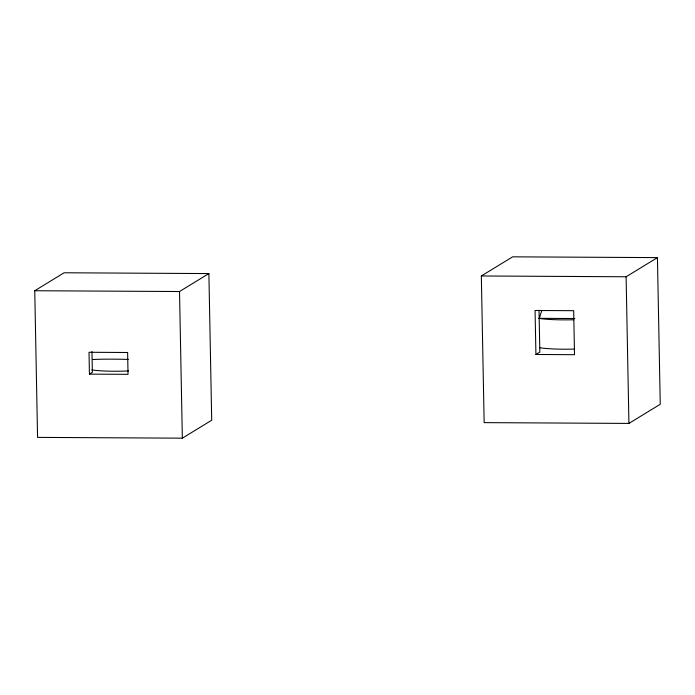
<?xml version="1.0" encoding="UTF-8"?>
<svg xmlns="http://www.w3.org/2000/svg" width="695" height="695" viewBox="0 0 695 695"><rect width="100%" height="100%" fill="white"/><g stroke="black" fill="none" stroke-linecap="round" stroke-linejoin="round"><path stroke-width="1.04" d="M34.75 290.736L64.122 272.779L208.891 273.569L211.706 420.223L182.342 438.171L37.565 437.39L34.75 290.736L179.518 291.526L208.891 273.569M89.429 374.127L128.036 374.336L127.619 352.495L89.012 352.278L89.429 374.127L92.365 372.329L91.966 351.531M481.331 275.976L512.658 256.829L657.435 257.61L660.25 404.264L628.923 423.42L484.146 422.63L481.331 275.976L626.108 276.766L657.435 257.61M535.923 354.476L574.522 354.693L573.679 310.691L535.072 310.483L535.923 354.476L539.833 352.087L539.033 310.239M92.531 359.541L97.439 359.324A34.038 1.72 0.9 0 1 128.332 359.419M538.469 318.319L574.861 318.519M626.108 276.766L628.923 423.42M179.518 291.526L182.342 438.171M128.549 370.921A34.472 4.144 -1.1 0 1 91.749 369.879M574.296 349.09A39.398 4.735 -1.1 0 1 539.859 347.778M573.731 319.761A39.398 4.735 -1.1 0 1 539.294 318.449M539.598 317.641A49.249 47.894 58.6 0 1 541.909 310.613"/></g></svg>
